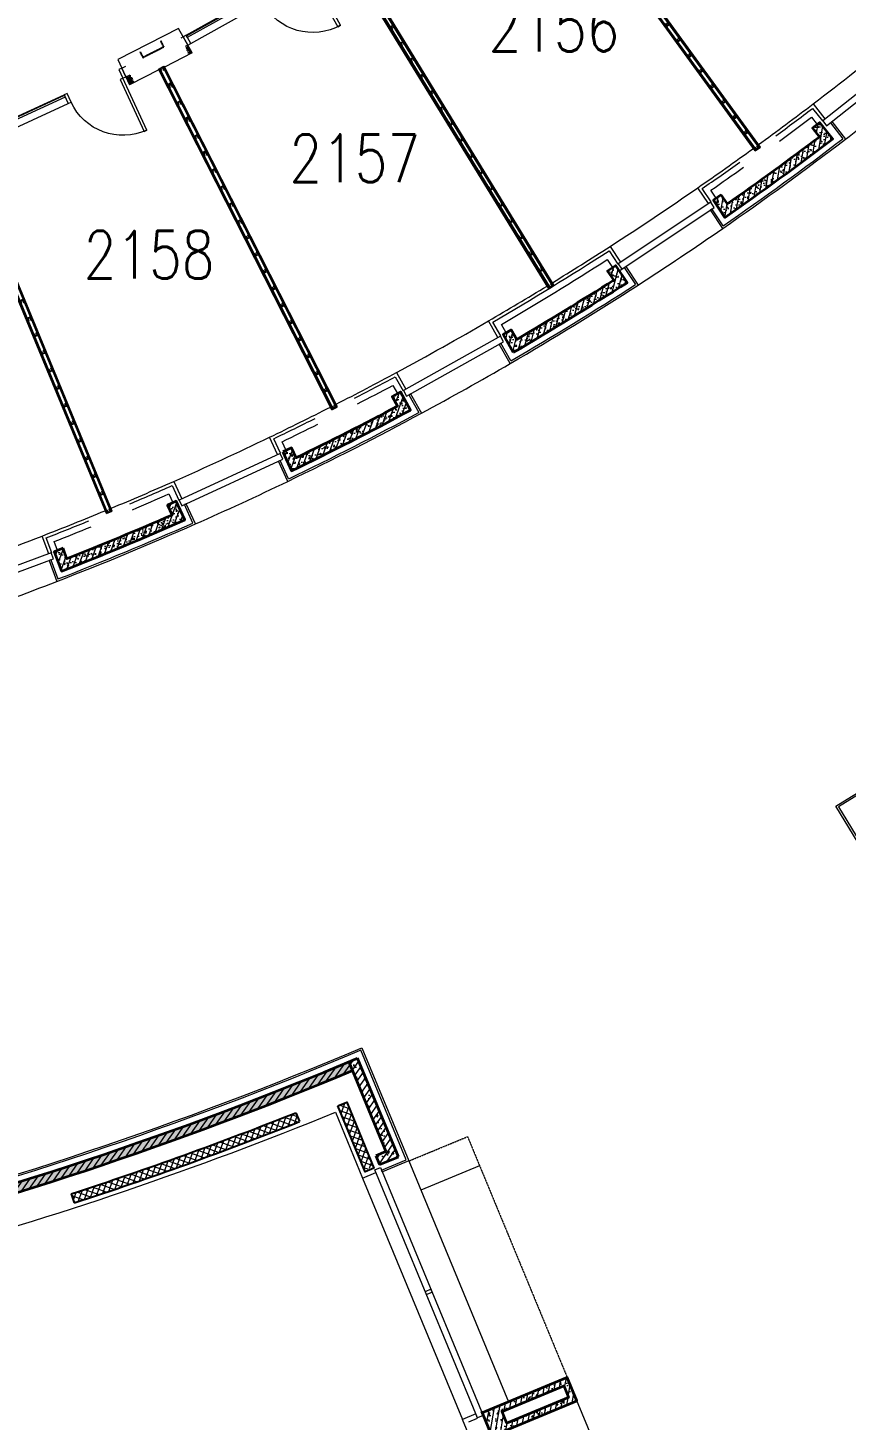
# Model space of a CAD drawing. Header units: inches. Extents: x 342932 to 557958, y 80625 to 242727.
# Drawn here: x 435637 to 448515, y 108938 to 130834 of the extents above; entities that cross this region are included whole.
import ezdxf
from ezdxf.enums import TextEntityAlignment as Align

# ---------------------------------------------------------------- set-up
doc = ezdxf.new("R2010")
doc.units = ezdxf.units.IN
doc.header["$MEASUREMENT"] = 0
doc.linetypes.add('First Floor$0$HIDDEN', pattern=[0.375, 0.25, -0.125])
for name, color, linetype, lineweight in [('First Floor$0$A-G2-G-Building-Elements-Below', 251, 'Continuous', 13), ('First Floor$0$A-G2-G-Building-Elements-Hidden', 251, 'First Floor$0$HIDDEN', 15), ('First Floor$0$A-G250-G-Walls-Low-Level', 251, 'Continuous', 15), ('First Floor$0$A-G250-G-Walls-Precast-Concrete', 251, 'Continuous', 35), ('First Floor$0$A-G250-M-Walls-Blockwork', 7, 'Continuous', 25), ('First Floor$0$A-G250-M-Walls-Plasterboard-Partition', 7, 'Continuous', 9), ('First Floor$0$A-G252-H-Internal-Walls', 251, 'Continuous', 9), ('First Floor$0$A-G262-H-Precast-Panel', 251, 'Continuous', 5), ('First Floor$0$A-G312-M-Wall-Cladding-Panel', 7, 'Continuous', 9), ('First Floor$0$A-G312-M-Wall-Finish-Plaster', 7, 'Continuous', 15), ('First Floor$0$A-G321-M-Window', 251, 'Continuous', 9), ('First Floor$0$A-G322-M-Door', 251, 'Continuous', 15), ('First Floor$0$Z-Z001-S-Room-Name-Identification-250', 7, 'Continuous', 15)]:
    doc.layers.add(name, color=color, linetype=linetype, lineweight=lineweight)
doc.styles.add('First Floor$0$Tag-RomanS', font='romans.shx', dxfattribs={"width": 0.8})
pattern_1 = [(80, (361382.11, 239676.52), (-78.169115, 13.783324), [])]
pattern_2 = [(50, (361382.11, 239676.52), (182.18467, -15.93909), [19.05, -209.55]), (355, (361382.11, 239676.52), (-35.24283, 191.05664), [15.24, -167.64]), (100.451, (361397.3, 239675.2), (146.9425, 175.11669), [16.19, -178.09]), (46.1842, (361382.11, 239727.32), (271.07904, -42.04233), [28.575, -314.325]), (96.6356, (361404.7, 239723.82), (237.40423, 247.42556), [24.285, -267.135]), (351.184, (361382.1, 239727.32), (237.4046, 247.4251), [22.86, -251.46]), (21, (361407.51, 239714.62), (151.61488, -102.26552), [19.05, -209.55]), (326, (361407.51, 239714.62), (61.80203, 184.18797), [15.24, -167.64]), (71.4514, (361420.15, 239706.1), (213.4165, 81.92286), [16.19, -178.09]), (37.5, (361382.114, 239676.52), (3.088603, 84.55504), [0, -165.608, 0, -170.18, 0, -168.275]), (7.5, (361382.11, 239676.52), (66.81966, 100.180575), [0, -97.028, 0, -161.798, 0, -64.135]), (327.5, (361325.47, 239676.52), (135.590595, -5.728744), [0, -63.5, 0, -198.12, 0, -262.89]), (317.5, (361300.07, 239676.52), (148.12918, 25.42649), [0, -82.55, 0, -131.572, 0, -186.69])]
pattern_3 = [(70, (361382.11, 239676.52), (-74.5881, 27.14785), [])]
pattern_4 = [(70, (361382.11, 239676.52), (-74.5881, 27.14785), []), (160, (361382.11, 239676.52), (-27.14785, -74.5881), [])]
pattern_5 = [(140, (361382.114, 239676.52), (4.781726, 54.6554), [5.715, -62.865]), (85, (361382.114, 239676.52), (-57.316993, -10.572848), [4.572, -50.292]), (190.451, (361382.51, 239681.076), (-52.535006, 44.08275), [4.857, -53.427]), (136.1842, (361366.874, 239676.52), (12.6127, 81.323712), [8.5725, -94.2975]), (186.6356, (361367.925, 239683.3), (-74.227667, 71.22127), [7.2855, -80.1405]), (81.184, (361366.87, 239676.52), (-74.227535, 71.22138), [6.858, -75.438]), (111, (361370.684, 239684.14), (30.679656, 45.484464), [5.715, -62.865]), (56, (361370.684, 239684.14), (-55.25639, 18.540609), [4.572, -50.292]), (161.4514, (361373.24, 239687.93), (-24.576857, 64.024947), [4.857, -53.427]), (127.5, (361382.114, 239676.522), (-25.3665117, 0.926581), [0, -49.6824, 0, -51.054, 0, -50.4825]), (97.5, (361382.114, 239676.522), (-30.0541724, 20.045899), [0, -29.1084, 0, -48.5394, 0, -19.2405]), (57.5, (361382.114, 239659.53), (1.7186232, 40.6771786), [0, -19.05, 0, -59.436, 0, -78.867]), (47.5, (361382.114, 239651.91), (-7.627947, 44.438754), [0, -24.765, 0, -39.4716, 0, -56.007])]
pattern_6 = [(55, (361382.11, 239676.52), (-65.020194, 45.52763), [])]
pattern_7 = [(50, (361382.1, 239676.52), (364.36934, -31.8782), [38.1, -419.1]), (355, (361382.1, 239676.52), (-70.48565, 382.1133), [30.48, -335.28]), (100.451, (361412.48, 239673.87), (293.885, 350.2334), [32.38, -356.18]), (46.1842, (361382.1, 239778.1), (542.1581, -84.0847), [57.15, -628.65]), (96.6356, (361427.3, 239771.1), (474.8085, 494.8511), [48.57, -534.27]), (351.184, (361382.1, 239778.1), (474.8092, 494.8502), [45.72, -502.92]), (21, (361432.9, 239752.72), (303.22976, -204.53104), [38.1, -419.1]), (326, (361432.9, 239752.72), (123.6041, 368.3759), [30.48, -335.28]), (71.4514, (361458.2, 239735.68), (426.833, 163.8457), [32.38, -356.18]), (37.5, (361382.11, 239676.52), (6.17721, 169.11008), [0, -331.216, 0, -340.36, 0, -336.55]), (7.5, (361382.11, 239676.52), (133.63933, 200.36115), [0, -194.056, 0, -323.596, 0, -128.27]), (327.5, (361268.83, 239676.52), (271.18119, -11.45749), [0, -127, 0, -396.24, 0, -525.78]), (317.5, (361218.03, 239676.52), (296.25836, 50.853), [0, -165.1, 0, -263.144, 0, -373.38])]

# ---------------------------------------------------------------- blocks, each defined once
blk = doc.blocks.new('First Floor$0$Door1-faculty offices-2300')
at = {"layer": 'First Floor$0$A-G321-M-Window'}
blk.add_lwpolyline([(50, -65), (1300, -65), (1300, -35), (50, -35)], close=True, dxfattribs=at)
at = {"layer": 'First Floor$0$A-G322-M-Door'}
for p, q in [((50, 75), (1300, 75)), ((50, -75), (1300, -75))]:
    blk.add_line(p, q, dxfattribs=at)
for points in [[(2200, 975), (2250, 975), (2250, 75), (2200, 75)], [(50, 75), (50, -75), (0, -75), (0, 75)], [(1350, 75), (1350, -75), (1300, -75), (1300, 75)], [(2300, 75), (2300, -75), (2250, -75), (2250, 75)]]:
    blk.add_lwpolyline(points, close=True, dxfattribs=at)
blk.add_arc((2250, 75), 900, 90, 180, dxfattribs=at)
blk = doc.blocks.new('First Floor$0$Part Frame3')
at = {"extrusion": (-4.90887e-13, -3.28e-13, -1)}
for p, q in [((0, 100), (6015, 100)), ((0, 0), (6015, 0))]:
    blk.add_line(p, q, dxfattribs=at)
for p, q in [((0, 100), (0, 0)), ((6015, 100), (6015, 0))]:
    blk.add_line(p, q)
at = {"extrusion": (-4.90887e-13, -2.8924e-12, -1)}
for p, q in [((0, 87), (6015, 87, 0)), ((0, 75), (6015, 75, 0)), ((6015, 25, 0), (0, 25)), ((6015, 12, 0), (0, 12))]:
    blk.add_line(p, q, dxfattribs=at)
at = {"extrusion": (-4.90887e-13, -3.28e-13, -1), "elevation": 0}
for points in [[(0, 25), (0, 75), (-50, 75), (-50, 65), (-10, 65), (-10, 35), (-50, 35), (-50, 25)], [(-300, 25), (-300, 75), (-350, 75), (-350, 65), (-310, 65), (-310, 35), (-350, 35), (-350, 25)], [(-600, 25), (-600, 75), (-650, 75), (-650, 65), (-610, 65), (-610, 35), (-650, 35), (-650, 25)], [(-900, 25), (-900, 75), (-950, 75), (-950, 65), (-910, 65), (-910, 35), (-950, 35), (-950, 25)], [(-1200, 25), (-1200, 75), (-1250, 75), (-1250, 65), (-1210, 65), (-1210, 35), (-1250, 35), (-1250, 25)], [(-1500, 25), (-1500, 75), (-1550, 75), (-1550, 65), (-1510, 65), (-1510, 35), (-1550, 35), (-1550, 25)], [(-1800, 25), (-1800, 75), (-1850, 75), (-1850, 65), (-1810, 65), (-1810, 35), (-1850, 35), (-1850, 25)], [(-2100, 25), (-2100, 75), (-2150, 75), (-2150, 65), (-2110, 65), (-2110, 35), (-2150, 35), (-2150, 25)], [(-2400, 25), (-2400, 75), (-2450, 75), (-2450, 65), (-2410, 65), (-2410, 35), (-2450, 35), (-2450, 25)], [(-2700, 25), (-2700, 75), (-2750, 75), (-2750, 65), (-2710, 65), (-2710, 35), (-2750, 35), (-2750, 25)], [(-3000, 25), (-3000, 75), (-3050, 75), (-3050, 65), (-3010, 65), (-3010, 35), (-3050, 35), (-3050, 25)]]:
    blk.add_lwpolyline(points, close=True, dxfattribs=at)
at = {"extrusion": (4.90887e-13, -3.28e-13, -1), "elevation": 0}
for points in [[(-3315, 25), (-3315, 75), (-3265, 75), (-3265, 65), (-3305, 65), (-3305, 35), (-3265, 35), (-3265, 25)], [(-3615, 25), (-3615, 75), (-3565, 75), (-3565, 65), (-3605, 65), (-3605, 35), (-3565, 35), (-3565, 25)], [(-3915, 25), (-3915, 75), (-3865, 75), (-3865, 65), (-3905, 65), (-3905, 35), (-3865, 35), (-3865, 25)], [(-4215, 25), (-4215, 75), (-4165, 75), (-4165, 65), (-4205, 65), (-4205, 35), (-4165, 35), (-4165, 25)], [(-4515, 25), (-4515, 75), (-4465, 75), (-4465, 65), (-4505, 65), (-4505, 35), (-4465, 35), (-4465, 25)], [(-4815, 25), (-4815, 75), (-4765, 75), (-4765, 65), (-4805, 65), (-4805, 35), (-4765, 35), (-4765, 25)], [(-5115, 25), (-5115, 75), (-5065, 75), (-5065, 65), (-5105, 65), (-5105, 35), (-5065, 35), (-5065, 25)], [(-5415, 25), (-5415, 75), (-5365, 75), (-5365, 65), (-5405, 65), (-5405, 35), (-5365, 35), (-5365, 25)], [(-5715, 25), (-5715, 75), (-5665, 75), (-5665, 65), (-5705, 65), (-5705, 35), (-5665, 35), (-5665, 25)], [(-6015, 25), (-6015, 75), (-5965, 75), (-5965, 65), (-6005, 65), (-6005, 35), (-5965, 35), (-5965, 25)]]:
    blk.add_lwpolyline(points, close=True, dxfattribs=at)
blk = doc.blocks.new('First Floor$0$Part Frame4')
for p, q in [((0, 100), (6016, 100, 0)), ((0, 100), (0, 0)), ((0, 87), (6016, 87)), ((0, 75), (6016, 75)), ((6016, 25), (0, 25)), ((6016, 13), (0, 13)), ((0, 0), (6016, 0, 0)), ((6016, 100, 0), (6016, 0, 0))]:
    blk.add_line(p, q)
at = {"elevation": 0}
for points in [[(0, 25), (0, 75), (50, 75), (50, 65), (10, 65), (10, 35), (50, 35), (50, 25)], [(300, 25), (300, 75), (350, 75), (350, 65), (310, 65), (310, 35), (350, 35), (350, 25)], [(600, 25), (600, 75), (650, 75), (650, 65), (610, 65), (610, 35), (650, 35), (650, 25)], [(900, 25), (900, 75), (950, 75), (950, 65), (910, 65), (910, 35), (950, 35), (950, 25)], [(1200, 25), (1200, 75), (1250, 75), (1250, 65), (1210, 65), (1210, 35), (1250, 35), (1250, 25)], [(1500, 25), (1500, 75), (1550, 75), (1550, 65), (1510, 65), (1510, 35), (1550, 35), (1550, 25)], [(1800, 25), (1800, 75), (1850, 75), (1850, 65), (1810, 65), (1810, 35), (1850, 35), (1850, 25)], [(2100, 25), (2100, 75), (2150, 75), (2150, 65), (2110, 65), (2110, 35), (2150, 35), (2150, 25)], [(2400, 25), (2400, 75), (2450, 75), (2450, 65), (2410, 65), (2410, 35), (2450, 35), (2450, 25)], [(2700, 25), (2700, 75), (2750, 75), (2750, 65), (2710, 65), (2710, 35), (2750, 35), (2750, 25)], [(3000, 25), (3000, 75), (3050, 75), (3050, 65), (3010, 65), (3010, 35), (3050, 35), (3050, 25)], [(3316, 25), (3316, 75), (3266, 75), (3266, 65), (3306, 65), (3306, 35), (3266, 35), (3266, 25)], [(3616, 25), (3616, 75), (3566, 75), (3566, 65), (3606, 65), (3606, 35), (3566, 35), (3566, 25)], [(3916, 25), (3916, 75), (3866, 75), (3866, 65), (3906, 65), (3906, 35), (3866, 35), (3866, 25)], [(4216, 25), (4216, 75), (4166, 75), (4166, 65), (4206, 65), (4206, 35), (4166, 35), (4166, 25)], [(4516, 25), (4516, 75), (4466, 75), (4466, 65), (4506, 65), (4506, 35), (4466, 35), (4466, 25)], [(4816, 25), (4816, 75), (4766, 75), (4766, 65), (4806, 65), (4806, 35), (4766, 35), (4766, 25)], [(5116, 25), (5116, 75), (5066, 75), (5066, 65), (5106, 65), (5106, 35), (5066, 35), (5066, 25)], [(5416, 25), (5416, 75), (5366, 75), (5366, 65), (5406, 65), (5406, 35), (5366, 35), (5366, 25)], [(5716, 25), (5716, 75), (5666, 75), (5666, 65), (5706, 65), (5706, 35), (5666, 35), (5666, 25)], [(6016, 25), (6016, 75), (5966, 75), (5966, 65), (6006, 65), (6006, 35), (5966, 35), (5966, 25)]]:
    blk.add_lwpolyline(points, close=True, dxfattribs=at)
blk = doc.blocks.new('First Floor$0$tag-roomname')
at = {"lineweight": 18, "ltscale": 0.01, "style": 'First Floor$0$Tag-RomanS', "width": 0.8}
blk.add_attdef('ROOM_NO_2', text='', height=3, dxfattribs=at).set_placement((0, 1.612), align=Align.MIDDLE_CENTER)
at = {"linetype": 'ByBlock', "lineweight": 15, "ltscale": 0.01, "style": 'First Floor$0$Tag-RomanS', "width": 0.8, "flags": 1}
for tag, p in [('ROOM_NAME_1', (0, -2.288)), ('ROOM_NAME_2', (0, -5.744))]:
    blk.add_attdef(tag, text='', height=2.5, dxfattribs=at).set_placement(p, align=Align.MIDDLE_CENTER)

msp = doc.modelspace()

# ---------------------------------------------------------------- hatches: boundary and pattern name
at = {"layer": 'First Floor$0$A-G252-H-Internal-Walls'}
h = msp.add_hatch(dxfattribs=at)
h.set_pattern_fill('AR-CONC', color=256, scale=0.3, angle=90, style=0)
h.set_pattern_definition(pattern_5)
h.paths.add_polyline_path([(438143.7, 130555.4), (438113.5, 130538.5), (438169.5, 130428.5), (438204.7, 130446.5)])
h = msp.add_hatch(dxfattribs=at)
h.set_pattern_fill('AR-CONC', color=256, scale=0.3, angle=90, style=0)
h.set_pattern_definition(pattern_5)
h.paths.add_polyline_path([(437249.7, 130097.2), (437192.9, 130071), (437245.2, 129957.6), (437305.2, 129988.2)])
h = msp.add_hatch(dxfattribs=at)
h.set_pattern_fill('ANSI37', color=256, scale=25, angle=25, style=0)
h.set_pattern_definition(pattern_4)
h.paths.add_polyline_path([(440654.9, 113936.9), (440516.3, 113879.5), (440935.5, 112867.4), (441074.1, 112924.8)])
h = msp.add_hatch(dxfattribs=at)
h.set_pattern_fill('ANSI37', color=256, scale=25, angle=25, style=0)
h.set_pattern_definition(pattern_4)
h.paths.add_polyline_path([(436320.8, 112498.3), (436366, 112355.2, 0.0157696), (439910.7, 113633.3), (439854.3, 113772.2, -0.015759)])
at = {"layer": 'First Floor$0$A-G262-H-Precast-Panel'}
h = msp.add_hatch(dxfattribs=at)
h.set_pattern_fill('AR-CONC', color=256, style=0)
h.set_pattern_definition(pattern_2)
edge = h.paths.add_edge_path()
edge.add_arc((417882.1, 169176.5), 50175, 304.97764, 307.02234, ccw=False)
edge.add_line((446645.3, 128064.3), (446548, 128209.9))
edge.add_line((446548, 128209.9), (446425, 128124))
edge.add_line((446425, 128124), (446605.6, 127853.8))
edge.add_arc((417882.1, 169176.5), 50325, 304.80317, 307.19681)
edge.add_line((448306.3, 129089.5), (448103.2, 129347.1))
edge.add_line((448103.2, 129347.1), (447985.4, 129254.2))
edge.add_line((447985.4, 129254.2), (448093.8, 129116.8))
h = msp.add_hatch(dxfattribs=at)
h.set_pattern_fill('ANSI31', color=256, scale=25, angle=35, style=0)
h.set_pattern_definition(pattern_1)
edge = h.paths.add_edge_path()
edge.add_arc((417882.1, 169176.5), 50175, 304.97764, 307.02234, ccw=False)
edge.add_line((446645.3, 128064.3), (446548, 128209.9))
edge.add_line((446548, 128209.9), (446425, 128124))
edge.add_line((446425, 128124), (446605.6, 127853.8))
edge.add_arc((417882.1, 169176.5), 50325, 304.80317, 307.19681)
edge.add_line((448306.3, 129089.5), (448103.2, 129347.1))
edge.add_line((448103.2, 129347.1), (447985.4, 129254.2))
edge.add_line((447985.4, 129254.2), (448093.8, 129116.8))
h = msp.add_hatch(dxfattribs=at)
h.set_pattern_fill('AR-CONC', color=256, style=0)
h.set_pattern_definition(pattern_2)
edge = h.paths.add_edge_path()
edge.add_arc((417882.1, 169176.5), 50175, 300.47764, 302.52234, ccw=False)
edge.add_line((443331, 125934.3), (443245.4, 126087.1))
edge.add_line((443245.4, 126087.1), (443116, 126011.2))
edge.add_line((443116, 126011.2), (443274.9, 125727.5))
edge.add_arc((417882.1, 169176.5), 50325, 300.30317, 302.69681)
edge.add_line((445067.4, 126826), (444885.1, 127098.7))
edge.add_line((444885.1, 127098.7), (444760.4, 127015.4))
edge.add_line((444760.4, 127015.4), (444857.6, 126869.9))
h = msp.add_hatch(dxfattribs=at)
h.set_pattern_fill('ANSI31', color=256, scale=25, angle=30, style=0)
h.set_pattern_definition([(75, (361382.11, 239676.52), (-76.670362, 20.54376), [])])
edge = h.paths.add_edge_path()
edge.add_arc((417882.1, 169176.5), 50175, 300.47764, 302.52234, ccw=False)
edge.add_line((443331, 125934.3), (443245.4, 126087.1))
edge.add_line((443245.4, 126087.1), (443116, 126011.2))
edge.add_line((443116, 126011.2), (443274.9, 125727.5))
edge.add_arc((417882.1, 169176.5), 50325, 300.30317, 302.69681)
edge.add_line((445067.4, 126826), (444885.1, 127098.7))
edge.add_line((444885.1, 127098.7), (444760.4, 127015.4))
edge.add_line((444760.4, 127015.4), (444857.6, 126869.9))
h = msp.add_hatch(dxfattribs=at)
h.set_pattern_fill('AR-CONC', color=256, style=0)
h.set_pattern_definition(pattern_2)
edge = h.paths.add_edge_path()
edge.add_arc((417882.1, 169176.5), 50175, 295.97764, 298.02234, ccw=False)
edge.add_line((439859.8, 124070.9), (439786.5, 124229.9))
edge.add_line((439786.5, 124229.9), (439651.5, 124164.4))
edge.add_line((439651.5, 124164.4), (439787.6, 123869.2))
edge.add_arc((417882.1, 169176.5), 50325, 295.80317, 298.19681)
edge.add_line((441660.8, 124823.6), (441500.5, 125109.8))
edge.add_line((441500.5, 125109.8), (441369.6, 125036.5))
edge.add_line((441369.6, 125036.5), (441455.1, 124883.8))
h = msp.add_hatch(dxfattribs=at)
h.set_pattern_fill('ANSI31', color=256, scale=25, angle=25, style=0)
h.set_pattern_definition(pattern_3)
edge = h.paths.add_edge_path()
edge.add_arc((417882.1, 169176.5), 50175, 295.97764, 298.02234, ccw=False)
edge.add_line((439859.8, 124070.9), (439786.5, 124229.9))
edge.add_line((439786.5, 124229.9), (439651.5, 124164.4))
edge.add_line((439651.5, 124164.4), (439787.6, 123869.2))
edge.add_arc((417882.1, 169176.5), 50325, 295.80317, 298.19681)
edge.add_line((441660.8, 124823.6), (441500.5, 125109.8))
edge.add_line((441500.5, 125109.8), (441369.6, 125036.5))
edge.add_line((441369.6, 125036.5), (441455.1, 124883.8))
h = msp.add_hatch(dxfattribs=at)
h.set_pattern_fill('AR-CONC', color=256, style=0)
h.set_pattern_definition(pattern_2)
edge = h.paths.add_edge_path()
edge.add_line((436253.1, 122485.6), (436192.5, 122649.9))
edge.add_line((436192.5, 122649.9), (436052.8, 122595.1))
edge.add_line((436052.8, 122595.1), (436165.3, 122290.2))
edge.add_arc((417882.1, 169176.5), 50325, 291.30317, 293.69681)
edge.add_line((438107.6, 123094.7), (437970.2, 123392.6))
edge.add_line((437970.2, 123392.6), (437834, 123329.8))
edge.add_line((437834, 123329.8), (437907.3, 123170.8))
edge.add_arc((417882.1, 169176.5), 50175, 291.47764, 293.52234, ccw=False)
h = msp.add_hatch(dxfattribs=at)
h.set_pattern_fill('ANSI31', color=256, scale=25, angle=25, style=0)
h.set_pattern_definition(pattern_3)
edge = h.paths.add_edge_path()
edge.add_line((436253.1, 122485.6), (436192.5, 122649.9))
edge.add_line((436192.5, 122649.9), (436052.8, 122595.1))
edge.add_line((436052.8, 122595.1), (436165.3, 122290.2))
edge.add_arc((417882.1, 169176.5), 50325, 291.30317, 293.69681)
edge.add_line((438107.6, 123094.7), (437970.2, 123392.6))
edge.add_line((437970.2, 123392.6), (437834, 123329.8))
edge.add_line((437834, 123329.8), (437907.3, 123170.8))
edge.add_arc((417882.1, 169176.5), 50175, 291.47764, 293.52234, ccw=False)
h = msp.add_hatch(dxfattribs=at)
h.set_pattern_fill('ANSI31', color=256, scale=25, angle=10, style=0)
h.set_pattern_definition(pattern_6)
h.paths.add_polyline_path([(440746.4, 114434.6), (440689, 114573.2, -0.0764918), (423217.8, 110242.6), (423246.8, 109888.1), (423396.2, 109902.1), (423379.5, 110106, 0.075816)])
h = msp.add_hatch(dxfattribs=at)
h.set_pattern_fill('AR-CONC', color=256, scale=2, style=0)
h.set_pattern_definition(pattern_7)
h.paths.add_polyline_path([(440746.4, 114434.6), (440689, 114573.2, -0.0764918), (423217.8, 110242.6), (423246.8, 109888.1), (423396.2, 109902.1), (423379.5, 110106, 0.075816)])
h = msp.add_hatch(dxfattribs=at)
h.set_pattern_fill('ANSI31', color=256, scale=25, angle=10, style=0)
h.set_pattern_definition(pattern_6)
h.paths.add_polyline_path([(440827.3, 114631.1, -0.0006337), (440689, 114573.2), (441273.2, 113162.8), (441111.5, 113095.8), (441168.9, 112957.2), (441469.2, 113081.6)])
h = msp.add_hatch(dxfattribs=at)
h.set_pattern_fill('AR-CONC', color=256, scale=2, style=0)
h.set_pattern_definition(pattern_7)
h.paths.add_polyline_path([(440827.3, 114631.1, -0.0006337), (440689, 114573.2), (441273.2, 113162.8), (441111.5, 113095.8), (441168.9, 112957.2), (441469.2, 113081.6)])
h = msp.add_hatch(dxfattribs=at)
h.set_pattern_fill('ANSI31', color=256, scale=25, angle=35, style=0)
h.set_pattern_definition(pattern_1)
h.paths.add_polyline_path([(443101.2, 109076.2), (444071.3, 109478.1), (444147.8, 109293.3), (443177.7, 108891.5)], flags=16)
edge = h.paths.add_edge_path()
edge.add_line((442775.2, 109079.4), (442938.8, 108684.3))
edge.add_line((442938.8, 108684.3), (444278.4, 109239.2))
edge.add_line((444278.4, 109239.2), (444125.4, 109608.7))
edge.add_line((444125.4, 109608.7), (442785.8, 109053.8))
h = msp.add_hatch(dxfattribs=at)
h.set_pattern_fill('AR-CONC', color=256, scale=1.5, style=0)
h.set_pattern_definition([(50, (361382.11, 239676.52), (273.277, -23.90863), [28.575, -314.325]), (355, (361382.1, 239676.52), (-52.86424, 286.58496), [22.86, -251.46]), (100.451, (361404.89, 239674.53), (220.41375, 262.67503), [24.285, -267.135]), (46.1842, (361382.1, 239752.72), (406.61856, -63.0635), [42.8625, -471.4875]), (96.6356, (361416, 239747.47), (356.1064, 371.1383), [36.4275, -400.7025]), (351.184, (361382.1, 239752.72), (356.1069, 371.1377), [34.29, -377.19]), (21, (361420.21, 239733.67), (227.42232, -153.39828), [28.575, -314.325]), (326, (361420.2, 239733.67), (92.70304, 276.28195), [22.86, -251.46]), (71.4514, (361439.17, 239720.9), (320.12474, 122.8843), [24.285, -267.135]), (37.5, (361382.11, 239676.52), (4.632905, 126.83256), [0, -248.412, 0, -255.27, 0, -252.4125]), (7.5, (361382.11, 239676.52), (100.22949, 150.27086), [0, -145.542, 0, -242.697, 0, -96.2025]), (327.5, (361297.15, 239676.52), (203.38589, -8.593116), [0, -95.25, 0, -297.18, 0, -394.335]), (317.5, (361259.05, 239676.52), (222.19377, 38.13974), [0, -123.825, 0, -197.358, 0, -280.035])])
h.paths.add_polyline_path([(443101.2, 109076.2), (444071.3, 109478.1), (444147.8, 109293.3), (443177.7, 108891.5)], flags=16)
edge = h.paths.add_edge_path()
edge.add_line((442775.2, 109079.4), (442938.8, 108684.3))
edge.add_line((442938.8, 108684.3), (444278.4, 109239.2))
edge.add_line((444278.4, 109239.2), (444125.4, 109608.7))
edge.add_line((444125.4, 109608.7), (442785.8, 109053.8))

# ---------------------------------------------------------------- linework, layer by layer
at = {"layer": 'First Floor$0$A-G2-G-Building-Elements-Below'}
msp.add_line((442747.2, 112935.9), (441823.3, 112553.3), dxfattribs=at)
msp.add_lwpolyline([(444267.9, 109264.7), (445923.5, 105267.7), (444999.6, 104885.1)], dxfattribs=at)
at = {"layer": 'First Floor$0$A-G2-G-Building-Elements-Hidden'}
msp.add_lwpolyline([(441632.5, 113013.9), (442556.4, 113396.6), (444278.4, 109239.2), (443354.6, 108856.5)], dxfattribs=at)
at = {"layer": 'First Floor$0$A-G250-G-Walls-Low-Level'}
for p, q in [((441632.5, 113013.9), (443201.5, 109226)), ((440905, 112745.1), (442476.8, 108950.4))]:
    msp.add_line(p, q, dxfattribs=at)
for centre, radius, start, end in [((417797.4, 169282.2), 49835.4, 307.29701, 309.20558), ((417882.1, 169176.5), 50450, 307.34141, 309.15859), ((417805.9, 169288.5), 49835.4, 302.79701, 304.70558), ((417882.1, 169176.5), 50450, 302.84141, 304.65859), ((417814.9, 169294.1), 49835.4, 298.29701, 300.20558), ((417882.1, 169176.5), 50450, 298.34141, 300.15859), ((417824.4, 169299), 49835.4, 293.79701, 295.70558), ((417882.1, 169176.5), 50450, 293.84141, 295.65859), ((417834.2, 169303.2), 49835.4, 289.29701, 291.20558), ((417882.1, 169176.5), 50450, 289.34141, 291.15859)]:
    msp.add_arc(centre, radius, start, end, dxfattribs=at)
at = {"layer": 'First Floor$0$A-G250-G-Walls-Precast-Concrete'}
for p, q in [((440689, 114573.2), (441273.2, 113162.8)), ((441469.2, 113081.6), (440827.3, 114631.1)), ((441273.2, 113162.8), (441111.5, 113095.8)), ((441111.5, 113095.8), (441168.9, 112957.2)), ((441168.9, 112957.2), (441469.2, 113081.6))]:
    msp.add_line(p, q, dxfattribs=at)
for points in [[(446548, 128209.9), (446425, 128124), (446605.6, 127853.8, 0.0104446), (448306.3, 129089.5), (448103.2, 129347.1), (447985.4, 129254.2), (448093.8, 129116.8, -0.0089219), (446645.3, 128064.3)], [(443274.9, 125727.5), (443116, 126011.2), (443245.4, 126087.1), (443331, 125934.3, 0.0089219), (444857.6, 126869.9), (444760.4, 127015.4), (444885.1, 127098.7), (445067.4, 126826, -0.0104446)], [(439651.5, 124164.4), (439787.6, 123869.2, 0.0104446), (441660.8, 124823.6), (441500.5, 125109.8), (441369.6, 125036.5), (441455.1, 124883.8, -0.0089219), (439859.8, 124070.9), (439786.5, 124229.9)], [(436192.5, 122649.9), (436052.8, 122595.1), (436165.3, 122290.2, 0.0104446), (438107.6, 123094.7), (437970.2, 123392.6), (437834, 123329.8), (437907.3, 123170.8, -0.0089219), (436253.1, 122485.6)]]:
    msp.add_lwpolyline(points, format="xyb", close=True, dxfattribs=at)
msp.add_lwpolyline([(442775.2, 109079.4), (442938.8, 108684.3), (444278.4, 109239.2), (444125.4, 109608.7), (442785.8, 109053.8)], dxfattribs=at)
msp.add_lwpolyline([(443101.2, 109076.2), (444071.3, 109478.1), (444147.8, 109293.3), (443177.7, 108891.5)], close=True, dxfattribs=at)
for centre, radius, start, end in [((417882.5, 169175.4), 59173.8, 275.172975, 292.814771), ((417871.7, 169207.8), 59357.8, 275.324053, 292.666625)]:
    msp.add_arc(centre, radius, start, end, dxfattribs=at)
at = {"layer": 'First Floor$0$A-G250-M-Walls-Blockwork'}
for p, q in [((439854.3, 113772.2, 0), (439910.7, 113633.3)), ((436320.8, 112498.3, 0), (436366, 112355.2, 0))]:
    msp.add_line(p, q, dxfattribs=at)
at = {"layer": 'First Floor$0$A-G250-M-Walls-Blockwork', "linetype": 'First Floor$0$HIDDEN'}
msp.add_lwpolyline([(437402.3, 130458.5), (437447.7, 130369.4), (437777.4, 130537.4), (437732, 130626.5)], dxfattribs=at)
at = {"layer": 'First Floor$0$A-G250-M-Walls-Blockwork'}
msp.add_lwpolyline([(440516.3, 113879.5), (440654.9, 113936.9), (441084.2, 112900.5), (440945.6, 112843.1)], close=True, dxfattribs=at)
for radius, start, end in [(59602.1, 288.020826, 291.633223), (59752.1, 288.019619, 291.63344)]:
    msp.add_arc((417882.1, 169176.5, 0), radius, start, end, dxfattribs=at)
at = {"layer": 'First Floor$0$A-G250-M-Walls-Plasterboard-Partition', "elevation": 0}
for points in [[(437887.9, 129968), (437843.4, 129945.3), (437866.1, 129900.7), (437875, 129905.3), (437856.8, 129940.9), (437883.5, 129954.5), (437901.7, 129918.9), (437910.6, 129923.4)], [(438160.3, 129433.4), (438115.8, 129410.7), (438138.5, 129366.1), (438147.4, 129370.7), (438129.2, 129406.3), (438155.9, 129419.9), (438174.1, 129384.3), (438183, 129388.8)], [(438432.7, 128898.8), (438388.2, 128876.1), (438410.9, 128831.5), (438419.8, 128836.1), (438401.6, 128871.7), (438428.3, 128885.3), (438446.5, 128849.7), (438455.4, 128854.2)]]:
    msp.add_lwpolyline(points, close=True, dxfattribs=at)
at = {"layer": 'First Floor$0$A-G312-M-Wall-Cladding-Panel'}
for p, q in [((448266.5, 129341.9), (448290.1, 129360.5)), ((448266.5, 129341.9), (448464.6, 129090.6)), ((448290.1, 129360.5), (448507.1, 129085.2)), ((446377.8, 127969.7), (446402.7, 127986.3)), ((446572.3, 127678.6), (446377.8, 127969.7)), ((446580.3, 127720.6), (446402.7, 127986.3)), ((445022.5, 127064.1), (445047.5, 127080.8)), ((445022.5, 127064.1), (445200, 126798.4)), ((445047.5, 127080.8), (445241.9, 126789.7)), ((443056.9, 125861), (443083.1, 125875.6)), ((443228, 125555.5), (443056.9, 125861)), ((443239.2, 125596.8), (443083.1, 125875.6)), ((441634.7, 125064.5), (441660.9, 125079.2)), ((441634.7, 125064.5), (441790.9, 124785.7)), ((441660.9, 125079.2), (441832, 124773.7)), ((439580.8, 124019.3), (439608, 124031.8)), ((439727.4, 123701.4), (439580.8, 124019.3)), ((439741.8, 123741.6), (439608, 124031.8)), ((438127.8, 123349.4), (438100.5, 123336.9)), ((438234.3, 123046.7), (438100.5, 123336.9)), ((438274.3, 123031.5), (438127.8, 123349.4)), ((435999.1, 122466.4), (435970.9, 122456)), ((435970.9, 122456), (436092.1, 122127.6)), ((435999.1, 122466.4), (436109.7, 122166.6))]:
    msp.add_line(p, q, dxfattribs=at)
at = {"layer": 'First Floor$0$A-G312-M-Wall-Cladding-Panel', "elevation": 0}
msp.add_lwpolyline([(448351.1, 118594.5, 0.0781896), (462412.1, 130395.3), (462692.3, 130154.2), (462672.7, 130131.4), (462415.2, 130353.1, -0.077934), (448392.4, 118584.4), (449475.2, 116812.2), (449833.3, 117031.7), (449849, 117006.1), (449465.3, 116770.9), (448351.1, 118594.5)], format="xyb", dxfattribs=at)
at = {"layer": 'First Floor$0$A-G312-M-Wall-Cladding-Panel'}
msp.add_lwpolyline([(441205.3, 112869.5), (441593.3, 113030.2), (440878.5, 114755.8, -0.0779353), (423115.4, 110328.8), (423143.2, 109989.3), (423113.3, 109986.8), (423083.1, 110356, 0.0781909), (440894.7, 114795.2), (441632.5, 113013.9), (441216.7, 112841.7), (441205.3, 112869.5)], format="xyb", dxfattribs=at)
for radius, start, end in [(50450, 304.65859, 307.37548), (50420, 304.69323, 307.34087), (50450, 300.15859, 302.84141), (50420, 300.19323, 302.80677), (50450, 295.65859, 298.34141), (50420, 295.69323, 298.30677), (50450, 291.15859, 293.84141), (50420, 291.19323, 293.80677)]:
    msp.add_arc((417882.1, 169176.5), radius, start, end, dxfattribs=at)
at = {"layer": 'First Floor$0$A-G312-M-Wall-Finish-Plaster'}
for p, q in [((438010.2, 130824.5, 0), (437053.7, 130337.2)), ((438225, 130440.4, 0), (438010.2, 130824.5, 0)), ((438083.4, 130693.6, 0), (438045.3, 130672.3, 0)), ((438156.6, 130562.7, 0), (438113.5, 130538.5, 0)), ((438204.7, 130446.5, 0), (438143.7, 130555.4)), ((437053.7, 130337.2), (437238, 129937.5)), ((438225, 130440.4), (437788.6, 130218, 0)), ((438204.7, 130446.5, 0), (438169.5, 130428.5)), ((437116.5, 130201), (437181.5, 130231)), ((437179.3, 130064.7), (437249.7, 130097.2)), ((437192.9, 130071), (437245.2, 129957.6)), ((437699.5, 130172.6, 0), (437238, 129937.5, 0)), ((437305.2, 129988.2), (437245.2, 129957.6, 0)), ((448145.7, 129374), (448141.8, 129370.9)), ((446389.8, 128098.6), (446385.7, 128095.8)), ((443035.4, 125964.1), (442887.4, 126225.1)), ((441546.6, 125129.8), (441542.3, 125127.3)), ((439613.1, 124144.3), (439608.5, 124142.2)), ((438017.8, 123408.8), (438013.3, 123406.8)), ((436012.9, 122578.1), (436008.2, 122576.4)), ((440476.4, 113779.9, 0), (440905, 112745.1, 0)), ((440905, 112745.1, 0), (441112.9, 112831.2, 0)), ((442684.7, 109036.5), (442476.8, 108950.4)), ((445967.1, 100524), (442476.8, 108950.4)), ((442574.8, 108909.8), (442713.4, 108967.2)), ((442713.4, 108967.2), (442684.7, 109036.5))]:
    msp.add_line(p, q, dxfattribs=at)
for points in [[(447135.5, 128997.8, 0.0053828), (447995, 129637.8), (448181, 129401.9)], [(447407.6, 129135.2, 0.0036264), (447986.2, 129568.3), (448141.8, 129370.9)], [(447465.6, 129053.7, 0.0031425), (447968.4, 129429.3), (448060, 129313)], [(446348.3, 128070.8), (446180.2, 128319.4, 0.0053828), (447054.6, 128939, 0.0052825)], [(446389.8, 128098.6), (446249.1, 128306.3, 0.0036355), (446841.3, 128723.7, 0.0036355)], [(446471.4, 128156.5), (446387.3, 128280.6, 0.0031403), (446899.5, 128642.4)], [(443074.7, 125986.1), (443079, 125988.5), (442955, 126206.6, 0.0107747), (444785.7, 127328.4), (444923.7, 127119), (444927.9, 127121.7)], [(443892.9, 126826.5, 0.0053828), (444800, 127397.1), (444965.3, 127146.7)], [(443164.9, 126039.8), (443090.8, 126170.2, 0.0097842), (444756.6, 127190.9), (444838, 127067.3)], [(440490, 124916.2, 0.0053828), (441439, 125413.9), (441585.9, 125151.8)], [(440780, 125009.2, 0.0036278), (441419.4, 125346.6), (441542.3, 125127.3)], [(440826, 124920.4, 0.0031358), (441380.1, 125212.1), (441452.5, 125083)], [(439567.5, 124123.8), (439440.3, 124395.6, 0.0053828), (440400.9, 124870.8, 0.0052824)], [(439613.1, 124144.3), (439506.3, 124371.9, 0.0036342), (440156.3, 124691.4, 0.0036342)], [(439702.5, 124189.1), (439638.8, 124324.9, 0.003139), (440201.1, 124602)], [(436947.7, 123278.9, 0.0053828), (437932.9, 123700.6), (438058.7, 123427.7)], [(437244, 123348.8, 0.0036284), (437908, 123635), (438013.3, 123406.8)], [(437282.9, 123256.7, 0.0031364), (437858.3, 123504), (437920.3, 123369.6)], [(435965.8, 122561.3), (435860.4, 122842.2, 0.0053828), (436855.3, 123240.6, 0.0052824)], [(436012.9, 122578.1), (435924.3, 122813.4, 0.0036336), (436597.3, 123080.9, 0.0036336)], [(436105.6, 122615.8), (436052.7, 122756.1, 0.0031383), (436634.9, 122988.3)]]:
    msp.add_lwpolyline(points, format="xyb", dxfattribs=at)
msp.add_lwpolyline([(444943.2, 127011.7), (444983.4, 127038.6)], dxfattribs=at)
for centre, radius, start, end in [((417844.1, 169240.1), 49774.1, 300.20784, 301.44148), ((417882.1, 169176.5, 0), 59827.1, 278.694294, 292.188749)]:
    msp.add_arc(centre, radius, start, end, dxfattribs=at)
at = {"layer": 'First Floor$0$A-G321-M-Window'}
for points in [[(449520, 130457.4), (448145.7, 129374), (448207.6, 129295.5), (449581.9, 130378.9)], [(446384.6, 128094.5), (444929.5, 127122.2), (444985.1, 127039.1), (446440.2, 128011.3)], [(443073.5, 125984.8), (441546.6, 125129.8), (441595.5, 125042.5), (443122.3, 125897.6)], [(439607, 124141.5), (438017.8, 123408.8), (438059.7, 123318), (439648.9, 124050.7)], [(436006.7, 122575.8), (434364.8, 121970.1), (434399.4, 121876.3), (436041.3, 122482)], [(442711.5, 108971.8), (441095.7, 112872.8), (441188, 112911), (442803.9, 109010.1)], [(441981.2, 110996.1), (441888.8, 110957.9), (441908, 110911.7), (442000.4, 110949.9)]]:
    msp.add_lwpolyline(points, close=True, dxfattribs=at)

# ---------------------------------------------------------------- block references
at = {"layer": 'First Floor$0$A-G250-M-Walls-Plasterboard-Partition', "extrusion": (1.19367e-30, 8.67255e-31, -1), "xscale": -1, "rotation": 234.0000003776859}
msp.add_blockref('First Floor$0$Part Frame3', (-447164.9, 128957.3), dxfattribs=at)
at = {"layer": 'First Floor$0$A-G250-M-Walls-Plasterboard-Partition', "extrusion": (1.42463e-30, 8.73016e-31, -1), "rotation": 58.49999999943873}
msp.add_blockref('First Floor$0$Part Frame4', (-443833.8, 126731.6), dxfattribs=at)
at = {"layer": 'First Floor$0$A-G250-M-Walls-Plasterboard-Partition', "rotation": 117.000000000395}
msp.add_blockref('First Floor$0$Part Frame3', (440512.7, 124871.7), dxfattribs=at)
at = {"layer": 'First Floor$0$A-G250-M-Walls-Plasterboard-Partition', "extrusion": (1.40335e-30, 1.35337e-30, -1), "xscale": -1, "rotation": 247.5000000001607}
msp.add_blockref('First Floor$0$Part Frame3', (-436966.8, 123232.7), dxfattribs=at)
at = {"layer": 'First Floor$0$A-G322-M-Door', "xscale": -1}
for p, rotation in [((438120, 130628.1, 0), 209.2130565541521), ((435059.2, 129169.9, 0), 204.7499998715237)]:
    msp.add_blockref('First Floor$0$Door1-faculty offices-2300', p, dxfattribs=dict(at, rotation=rotation))
at = {"layer": 'First Floor$0$Z-Z001-S-Room-Name-Identification-250'}
ref = msp.add_blockref('First Floor$0$tag-roomname', (443916.3, 130435.9), dxfattribs=dict(at, xscale=250, yscale=250, zscale=250))
ref.add_attrib('ROOM_NO_2', '2156', dxfattribs={"layer": '0', "lineweight": 18, "ltscale": 0.01, "height": 750, "style": 'First Floor$0$Tag-RomanS', "width": 0.8}).set_placement((443916.3, 130838.9), align=Align.MIDDLE_CENTER)
ref = msp.add_blockref('First Floor$0$tag-roomname', (440782.2, 128381.1), dxfattribs=dict(at, xscale=250, yscale=250, zscale=250))
ref.add_attrib('ROOM_NO_2', '2157', dxfattribs={"layer": '0', "lineweight": 18, "ltscale": 0.01, "height": 750, "style": 'First Floor$0$Tag-RomanS', "width": 0.8}).set_placement((440782.2, 128784), align=Align.MIDDLE_CENTER)
ref = msp.add_blockref('First Floor$0$tag-roomname', (437545.5, 126861.9), dxfattribs=dict(at, xscale=250, yscale=250, zscale=250))
ref.add_attrib('ROOM_NO_2', '2158', dxfattribs={"layer": '0', "lineweight": 18, "ltscale": 0.01, "height": 750, "style": 'First Floor$0$Tag-RomanS', "width": 0.8}).set_placement((437545.5, 127264.8), align=Align.MIDDLE_CENTER)

doc.saveas('drawing.dxf')
